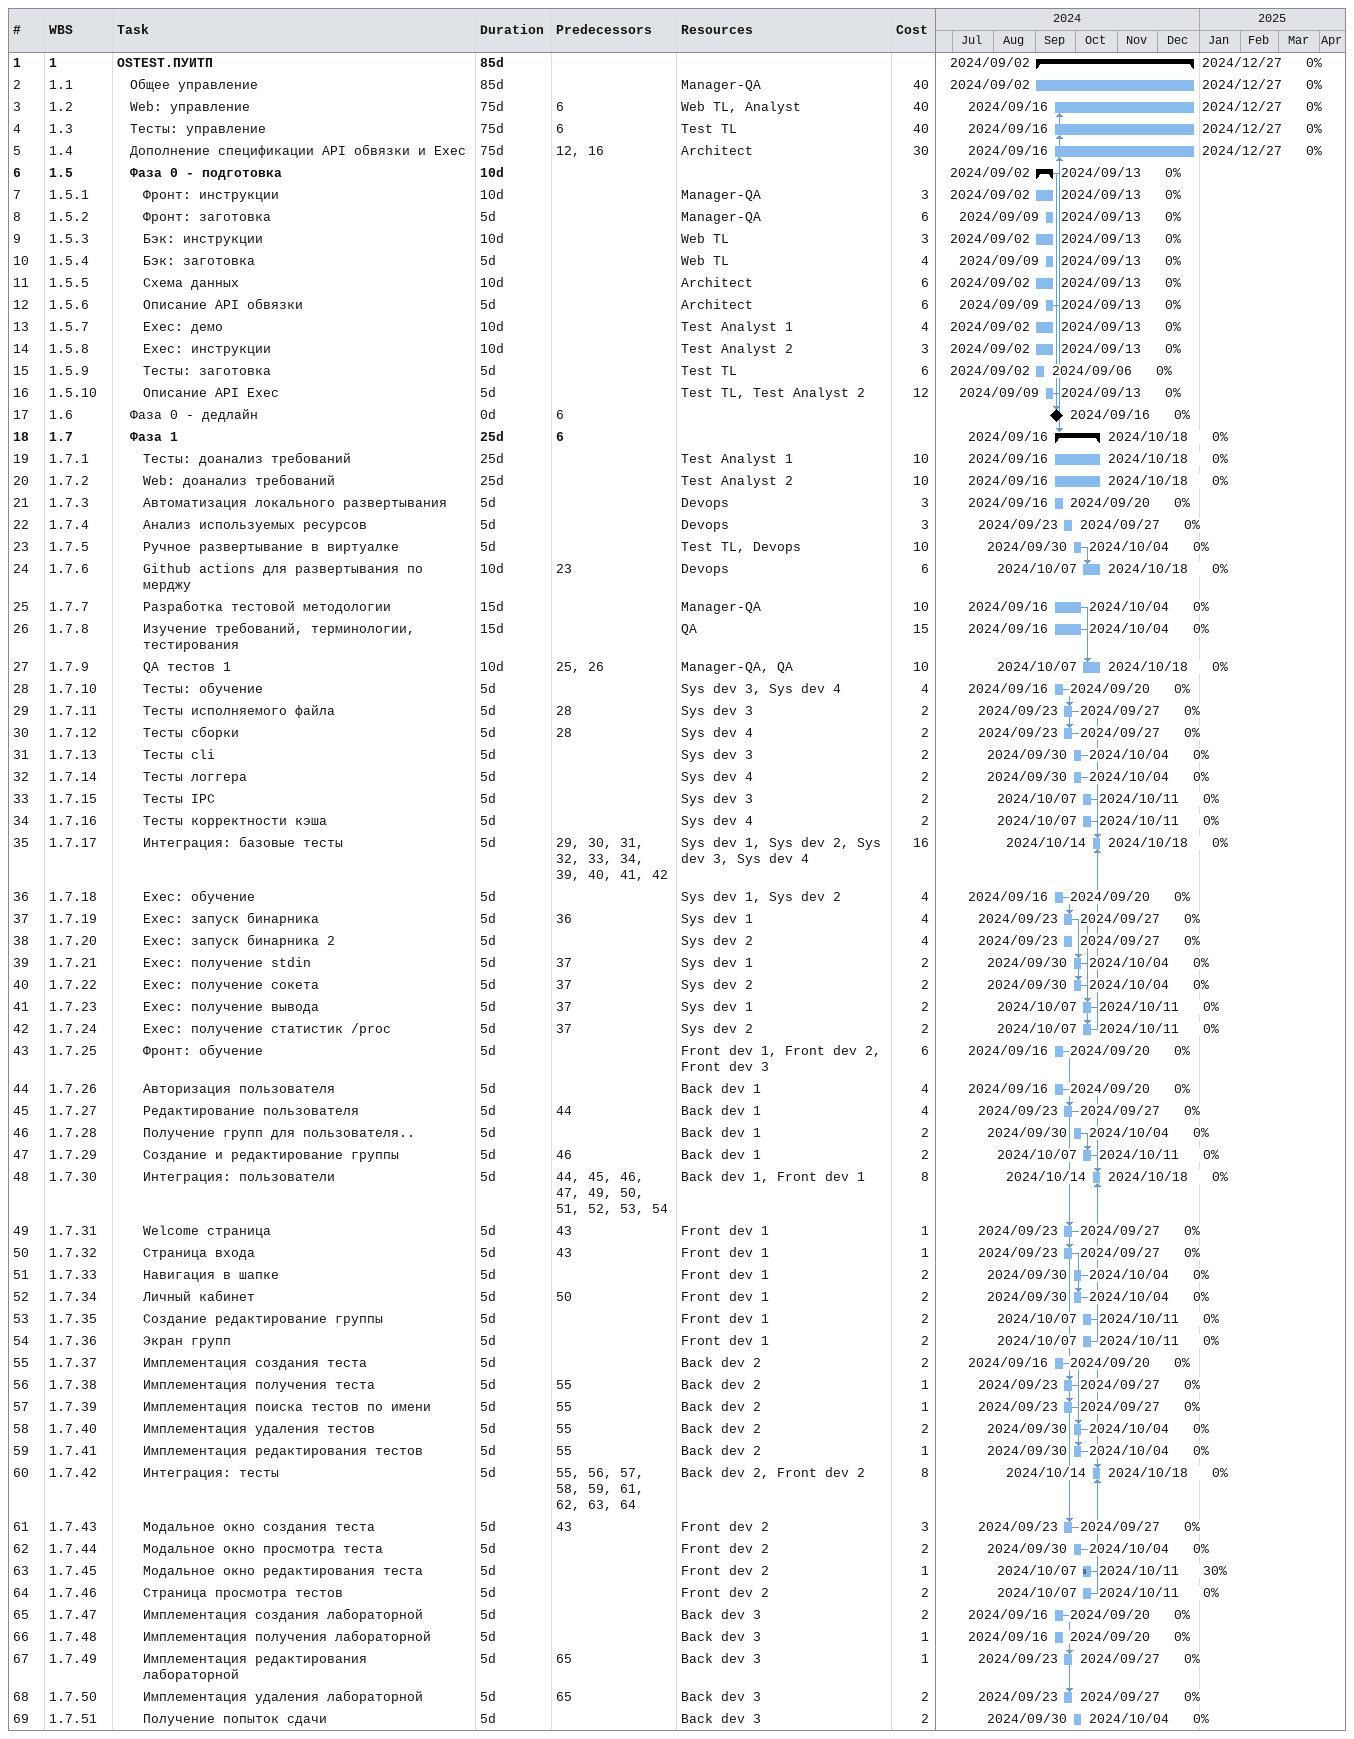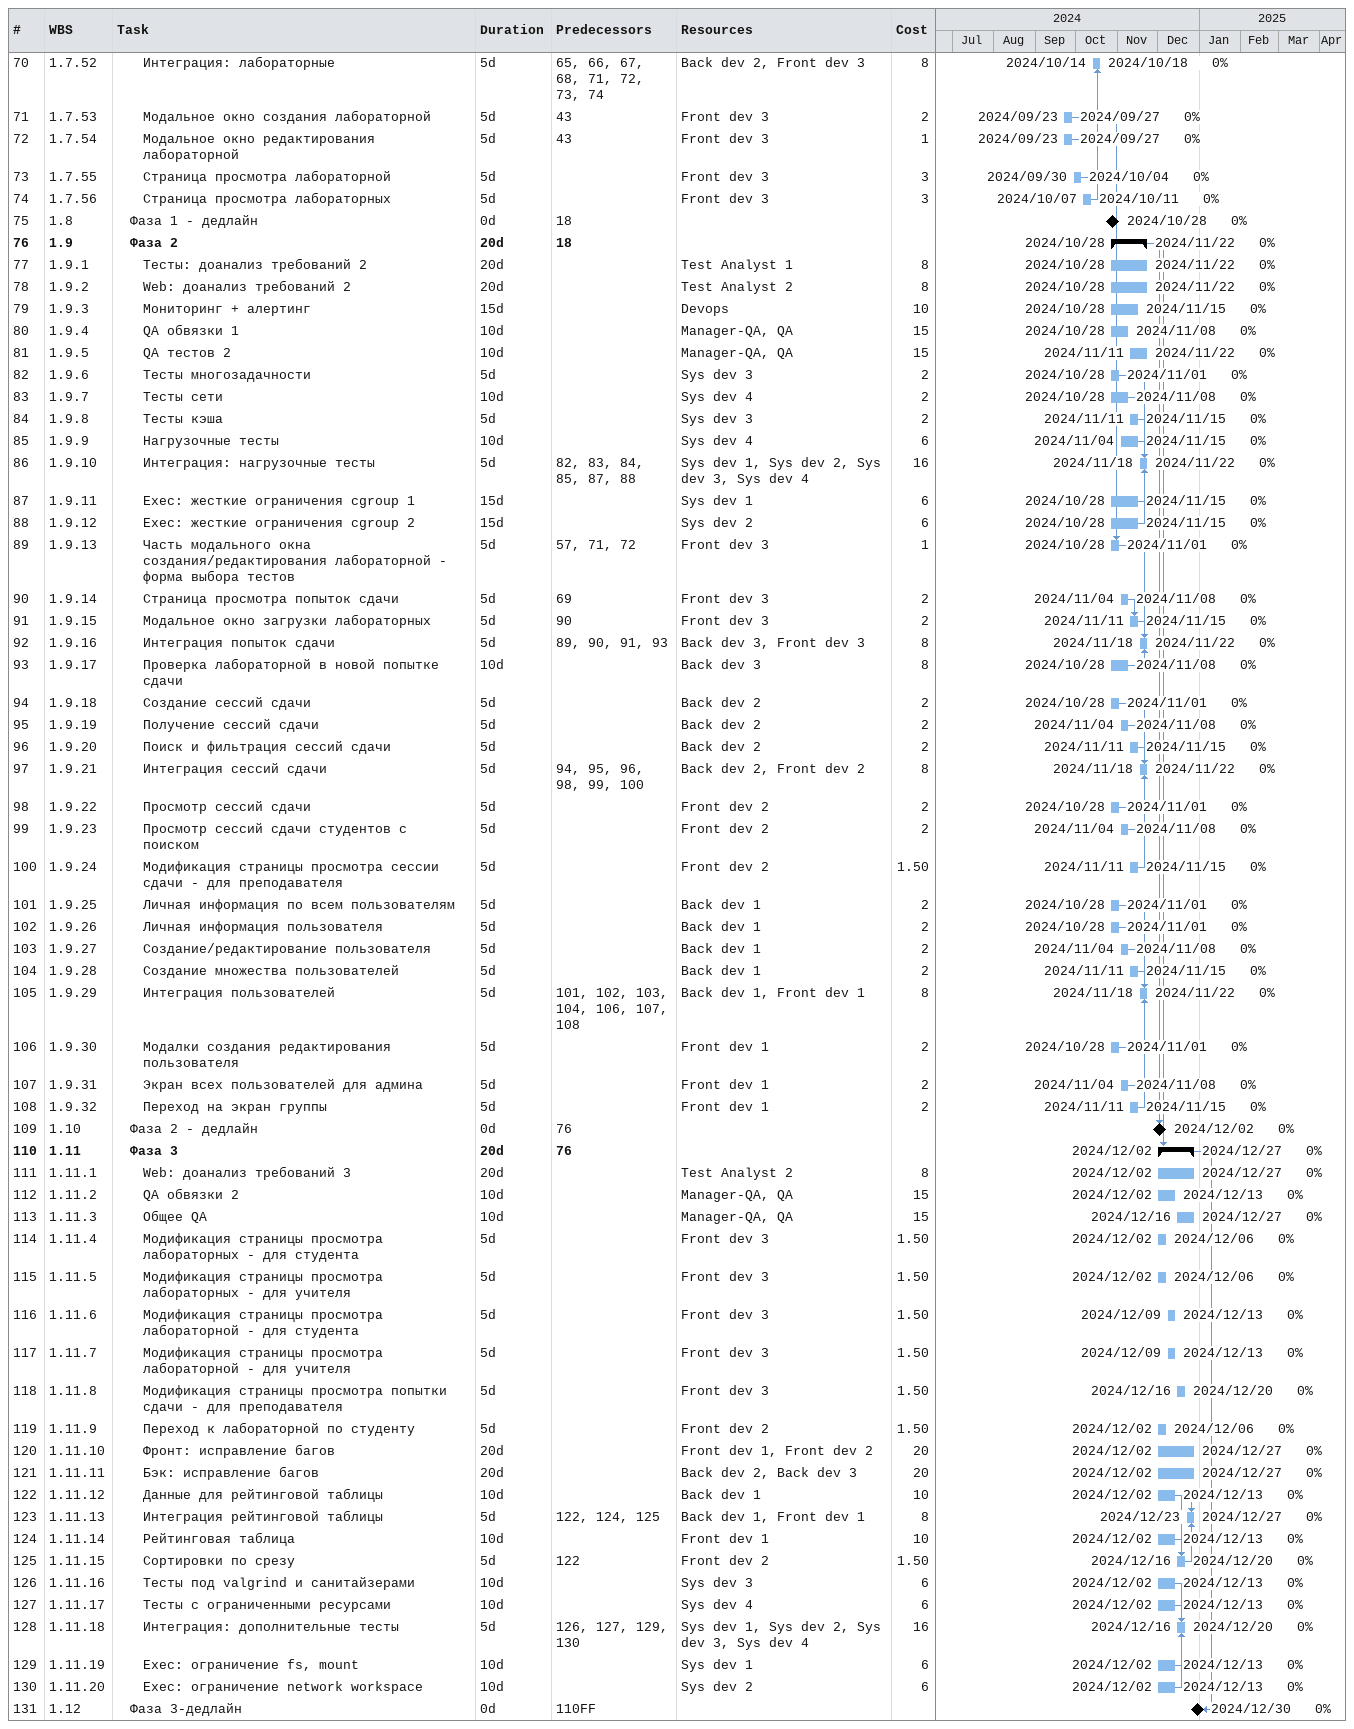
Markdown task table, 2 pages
| ID | WBS | Task | Duration | Start | Finish | Predecessors | Resources | % complete | Cost |
|---|---|---|---|---|---|---|---|---|---|
| 1 | 1 | **OSTEST.ПУИТП** | 85d | 2024-09-02 | 2024-12-27 |  |  | 0 |  |
| 2 | 1.1 | Общее управление | 85d | 2024-09-02 | 2024-12-27 |  | Manager-QA | 0 | 40 |
| 3 | 1.2 | Web: управление | 75d | 2024-09-16 | 2024-12-27 | 6 | Web TL, Analyst | 0 | 40 |
| 4 | 1.3 | Тесты: управление | 75d | 2024-09-16 | 2024-12-27 | 6 | Test TL | 0 | 40 |
| 5 | 1.4 | Дополнение спецификации API обвязки и Exec | 75d | 2024-09-16 | 2024-12-27 | 12, 16 | Architect | 0 | 30 |
| 6 | 1.5 | **Фаза 0 - подготовка** | 10d | 2024-09-02 | 2024-09-13 |  |  | 0 |  |
| 7 | 1.5.1 | Фронт: инструкции | 10d | 2024-09-02 | 2024-09-13 |  | Manager-QA | 0 | 3 |
| 8 | 1.5.2 | Фронт: заготовка | 5d | 2024-09-09 | 2024-09-13 |  | Manager-QA | 0 | 6 |
| 9 | 1.5.3 | Бэк: инструкции | 10d | 2024-09-02 | 2024-09-13 |  | Web TL | 0 | 3 |
| 10 | 1.5.4 | Бэк: заготовка | 5d | 2024-09-09 | 2024-09-13 |  | Web TL | 0 | 4 |
| 11 | 1.5.5 | Схема данных | 10d | 2024-09-02 | 2024-09-13 |  | Architect | 0 | 6 |
| 12 | 1.5.6 | Описание API обвязки | 5d | 2024-09-09 | 2024-09-13 |  | Architect | 0 | 6 |
| 13 | 1.5.7 | Exec: демо | 10d | 2024-09-02 | 2024-09-13 |  | Test Analyst 1 | 0 | 4 |
| 14 | 1.5.8 | Exec: инструкции | 10d | 2024-09-02 | 2024-09-13 |  | Test Analyst 2 | 0 | 3 |
| 15 | 1.5.9 | Тесты: заготовка | 5d | 2024-09-02 | 2024-09-06 |  | Test TL | 0 | 6 |
| 16 | 1.5.10 | Описание API Exec | 5d | 2024-09-09 | 2024-09-13 |  | Test TL, Test Analyst 2 | 0 | 12 |
| 17 | 1.6 | Фаза 0 - дедлайн | 0d | 2024-09-16 | 2024-09-16 | 6 |  | 0 |  |
| 18 | 1.7 | **Фаза 1** | 25d | 2024-09-16 | 2024-10-18 | 6 |  | 0 |  |
| 19 | 1.7.1 | Тесты: доанализ требований | 25d | 2024-09-16 | 2024-10-18 |  | Test Analyst 1 | 0 | 10 |
| 20 | 1.7.2 | Web: доанализ требований | 25d | 2024-09-16 | 2024-10-18 |  | Test Analyst 2 | 0 | 10 |
| 21 | 1.7.3 | Автоматизация локального развертывания | 5d | 2024-09-16 | 2024-09-20 |  | Devops | 0 | 3 |
| 22 | 1.7.4 | Анализ используемых ресурсов | 5d | 2024-09-23 | 2024-09-27 |  | Devops | 0 | 3 |
| 23 | 1.7.5 | Ручное развертывание в виртуалке | 5d | 2024-09-30 | 2024-10-04 |  | Test TL, Devops | 0 | 10 |
| 24 | 1.7.6 | Github actions для развертывания по мерджу | 10d | 2024-10-07 | 2024-10-18 | 23 | Devops | 0 | 6 |
| 25 | 1.7.7 | Разработка тестовой методологии | 15d | 2024-09-16 | 2024-10-04 |  | Manager-QA | 0 | 10 |
| 26 | 1.7.8 | Изучение требований, терминологии, тестирования | 15d | 2024-09-16 | 2024-10-04 |  | QA | 0 | 15 |
| 27 | 1.7.9 | QA тестов 1 | 10d | 2024-10-07 | 2024-10-18 | 25, 26 | Manager-QA, QA | 0 | 10 |
| 28 | 1.7.10 | Тесты: обучение | 5d | 2024-09-16 | 2024-09-20 |  | Sys dev 3, Sys dev 4 | 0 | 4 |
| 29 | 1.7.11 | Тесты исполняемого файла | 5d | 2024-09-23 | 2024-09-27 | 28 | Sys dev 3 | 0 | 2 |
| 30 | 1.7.12 | Тесты сборки | 5d | 2024-09-23 | 2024-09-27 | 28 | Sys dev 4 | 0 | 2 |
| 31 | 1.7.13 | Тесты cli | 5d | 2024-09-30 | 2024-10-04 |  | Sys dev 3 | 0 | 2 |
| 32 | 1.7.14 | Тесты логгера | 5d | 2024-09-30 | 2024-10-04 |  | Sys dev 4 | 0 | 2 |
| 33 | 1.7.15 | Тесты IPC | 5d | 2024-10-07 | 2024-10-11 |  | Sys dev 3 | 0 | 2 |
| 34 | 1.7.16 | Тесты корректности кэша | 5d | 2024-10-07 | 2024-10-11 |  | Sys dev 4 | 0 | 2 |
| 35 | 1.7.17 | Интеграция: базовые тесты | 5d | 2024-10-14 | 2024-10-18 | 29, 30, 31, 32, 33, 34, 39, 40, 41, 42 | Sys dev 1, Sys dev 2, Sys dev 3, Sys dev 4 | 0 | 16 |
| 36 | 1.7.18 | Exec: обучение | 5d | 2024-09-16 | 2024-09-20 |  | Sys dev 1, Sys dev 2 | 0 | 4 |
| 37 | 1.7.19 | Exec: запуск бинарника | 5d | 2024-09-23 | 2024-09-27 | 36 | Sys dev 1 | 0 | 4 |
| 38 | 1.7.20 | Exec: запуск бинарника 2 | 5d | 2024-09-23 | 2024-09-27 |  | Sys dev 2 | 0 | 4 |
| 39 | 1.7.21 | Exec: получение stdin | 5d | 2024-09-30 | 2024-10-04 | 37 | Sys dev 1 | 0 | 2 |
| 40 | 1.7.22 | Exec: получение сокета | 5d | 2024-09-30 | 2024-10-04 | 37 | Sys dev 2 | 0 | 2 |
| 41 | 1.7.23 | Exec: получение вывода | 5d | 2024-10-07 | 2024-10-11 | 37 | Sys dev 1 | 0 | 2 |
| 42 | 1.7.24 | Exec: получение статистик /proc | 5d | 2024-10-07 | 2024-10-11 | 37 | Sys dev 2 | 0 | 2 |
| 43 | 1.7.25 | Фронт: обучение | 5d | 2024-09-16 | 2024-09-20 |  | Front dev 1, Front dev 2, Front dev 3 | 0 | 6 |
| 44 | 1.7.26 | Авторизация пользователя | 5d | 2024-09-16 | 2024-09-20 |  | Back dev 1 | 0 | 4 |
| 45 | 1.7.27 | Редактирование пользователя | 5d | 2024-09-23 | 2024-09-27 | 44 | Back dev 1 | 0 | 4 |
| 46 | 1.7.28 | Получение групп для пользователя.. | 5d | 2024-09-30 | 2024-10-04 |  | Back dev 1 | 0 | 2 |
| 47 | 1.7.29 | Создание и редактирование группы | 5d | 2024-10-07 | 2024-10-11 | 46 | Back dev 1 | 0 | 2 |
| 48 | 1.7.30 | Интеграция: пользователи | 5d | 2024-10-14 | 2024-10-18 | 44, 45, 46, 47, 49, 50, 51, 52, 53, 54 | Back dev 1, Front dev 1 | 0 | 8 |
| 49 | 1.7.31 | Welcome страница | 5d | 2024-09-23 | 2024-09-27 | 43 | Front dev 1 | 0 | 1 |
| 50 | 1.7.32 | Страница входа | 5d | 2024-09-23 | 2024-09-27 | 43 | Front dev 1 | 0 | 1 |
| 51 | 1.7.33 | Навигация в шапке | 5d | 2024-09-30 | 2024-10-04 |  | Front dev 1 | 0 | 2 |
| 52 | 1.7.34 | Личный кабинет | 5d | 2024-09-30 | 2024-10-04 | 50 | Front dev 1 | 0 | 2 |
| 53 | 1.7.35 | Создание редактирование группы | 5d | 2024-10-07 | 2024-10-11 |  | Front dev 1 | 0 | 2 |
| 54 | 1.7.36 | Экран групп | 5d | 2024-10-07 | 2024-10-11 |  | Front dev 1 | 0 | 2 |
| 55 | 1.7.37 | Имплементация создания теста | 5d | 2024-09-16 | 2024-09-20 |  | Back dev 2 | 0 | 2 |
| 56 | 1.7.38 | Имплементация получения теста | 5d | 2024-09-23 | 2024-09-27 | 55 | Back dev 2 | 0 | 1 |
| 57 | 1.7.39 | Имплементация поиска тестов по имени | 5d | 2024-09-23 | 2024-09-27 | 55 | Back dev 2 | 0 | 1 |
| 58 | 1.7.40 | Имплементация удаления тестов | 5d | 2024-09-30 | 2024-10-04 | 55 | Back dev 2 | 0 | 2 |
| 59 | 1.7.41 | Имплементация редактирования тестов | 5d | 2024-09-30 | 2024-10-04 | 55 | Back dev 2 | 0 | 1 |
| 60 | 1.7.42 | Интеграция: тесты | 5d | 2024-10-14 | 2024-10-18 | 55, 56, 57, 58, 59, 61, 62, 63, 64 | Back dev 2, Front dev 2 | 0 | 8 |
| 61 | 1.7.43 | Модальное окно создания теста | 5d | 2024-09-23 | 2024-09-27 | 43 | Front dev 2 | 0 | 3 |
| 62 | 1.7.44 | Модальное окно просмотра теста | 5d | 2024-09-30 | 2024-10-04 |  | Front dev 2 | 0 | 2 |
| 63 | 1.7.45 | Модальное окно редактирования теста | 5d | 2024-10-07 | 2024-10-11 |  | Front dev 2 | 30 | 1 |
| 64 | 1.7.46 | Страница просмотра тестов | 5d | 2024-10-07 | 2024-10-11 |  | Front dev 2 | 0 | 2 |
| 65 | 1.7.47 | Имплементация создания лабораторной | 5d | 2024-09-16 | 2024-09-20 |  | Back dev 3 | 0 | 2 |
| 66 | 1.7.48 | Имплементация получения лабораторной | 5d | 2024-09-16 | 2024-09-20 |  | Back dev 3 | 0 | 1 |
| 67 | 1.7.49 | Имплементация редактирования лабораторной | 5d | 2024-09-23 | 2024-09-27 | 65 | Back dev 3 | 0 | 1 |
| 68 | 1.7.50 | Имплементация удаления лабораторной | 5d | 2024-09-23 | 2024-09-27 | 65 | Back dev 3 | 0 | 2 |
| 69 | 1.7.51 | Получение попыток сдачи | 5d | 2024-09-30 | 2024-10-04 |  | Back dev 3 | 0 | 2 |
| 70 | 1.7.52 | Интеграция: лабораторные | 5d | 2024-10-14 | 2024-10-18 | 65, 66, 67, 68, 71, 72, 73, 74 | Back dev 2, Front dev 3 | 0 | 8 |
| 71 | 1.7.53 | Модальное окно создания лабораторной | 5d | 2024-09-23 | 2024-09-27 | 43 | Front dev 3 | 0 | 2 |
| 72 | 1.7.54 | Модальное окно редактирования лабораторной | 5d | 2024-09-23 | 2024-09-27 | 43 | Front dev 3 | 0 | 1 |
| 73 | 1.7.55 | Страница просмотра лабораторной | 5d | 2024-09-30 | 2024-10-04 |  | Front dev 3 | 0 | 3 |
| 74 | 1.7.56 | Страница просмотра лабораторных | 5d | 2024-10-07 | 2024-10-11 |  | Front dev 3 | 0 | 3 |
| 75 | 1.8 | Фаза 1 - дедлайн | 0d | 2024-10-28 | 2024-10-28 | 18 |  | 0 |  |
| 76 | 1.9 | **Фаза 2** | 20d | 2024-10-28 | 2024-11-22 | 18 |  | 0 |  |
| 77 | 1.9.1 | Тесты: доанализ требований 2 | 20d | 2024-10-28 | 2024-11-22 |  | Test Analyst 1 | 0 | 8 |
| 78 | 1.9.2 | Web: доанализ требований 2 | 20d | 2024-10-28 | 2024-11-22 |  | Test Analyst 2 | 0 | 8 |
| 79 | 1.9.3 | Мониторинг + алертинг | 15d | 2024-10-28 | 2024-11-15 |  | Devops | 0 | 10 |
| 80 | 1.9.4 | QA обвязки 1 | 10d | 2024-10-28 | 2024-11-08 |  | Manager-QA, QA | 0 | 15 |
| 81 | 1.9.5 | QA тестов 2 | 10d | 2024-11-11 | 2024-11-22 |  | Manager-QA, QA | 0 | 15 |
| 82 | 1.9.6 | Тесты многозадачности | 5d | 2024-10-28 | 2024-11-01 |  | Sys dev 3 | 0 | 2 |
| 83 | 1.9.7 | Тесты сети | 10d | 2024-10-28 | 2024-11-08 |  | Sys dev 4 | 0 | 2 |
| 84 | 1.9.8 | Тесты кэша | 5d | 2024-11-11 | 2024-11-15 |  | Sys dev 3 | 0 | 2 |
| 85 | 1.9.9 | Нагрузочные тесты | 10d | 2024-11-04 | 2024-11-15 |  | Sys dev 4 | 0 | 6 |
| 86 | 1.9.10 | Интеграция: нагрузочные тесты | 5d | 2024-11-18 | 2024-11-22 | 82, 83, 84, 85, 87, 88 | Sys dev 1, Sys dev 2, Sys dev 3, Sys dev 4 | 0 | 16 |
| 87 | 1.9.11 | Exec: жесткие ограничения cgroup 1 | 15d | 2024-10-28 | 2024-11-15 |  | Sys dev 1 | 0 | 6 |
| 88 | 1.9.12 | Exec: жесткие ограничения cgroup 2 | 15d | 2024-10-28 | 2024-11-15 |  | Sys dev 2 | 0 | 6 |
| 89 | 1.9.13 | Часть модального окна создания/редактирования лабораторной - форма выбора тестов | 5d | 2024-10-28 | 2024-11-01 | 57, 71, 72 | Front dev 3 | 0 | 1 |
| 90 | 1.9.14 | Страница просмотра попыток сдачи | 5d | 2024-11-04 | 2024-11-08 | 69 | Front dev 3 | 0 | 2 |
| 91 | 1.9.15 | Модальное окно загрузки лабораторных | 5d | 2024-11-11 | 2024-11-15 | 90 | Front dev 3 | 0 | 2 |
| 92 | 1.9.16 | Интеграция попыток сдачи | 5d | 2024-11-18 | 2024-11-22 | 89, 90, 91, 93 | Back dev 3, Front dev 3 | 0 | 8 |
| 93 | 1.9.17 | Проверка лабораторной в новой попытке сдачи | 10d | 2024-10-28 | 2024-11-08 |  | Back dev 3 | 0 | 8 |
| 94 | 1.9.18 | Создание сессий сдачи | 5d | 2024-10-28 | 2024-11-01 |  | Back dev 2 | 0 | 2 |
| 95 | 1.9.19 | Получение сессий сдачи | 5d | 2024-11-04 | 2024-11-08 |  | Back dev 2 | 0 | 2 |
| 96 | 1.9.20 | Поиск и фильтрация сессий сдачи | 5d | 2024-11-11 | 2024-11-15 |  | Back dev 2 | 0 | 2 |
| 97 | 1.9.21 | Интеграция сессий сдачи | 5d | 2024-11-18 | 2024-11-22 | 94, 95, 96, 98, 99, 100 | Back dev 2, Front dev 2 | 0 | 8 |
| 98 | 1.9.22 | Просмотр сессий сдачи | 5d | 2024-10-28 | 2024-11-01 |  | Front dev 2 | 0 | 2 |
| 99 | 1.9.23 | Просмотр сессий сдачи студентов с поиском | 5d | 2024-11-04 | 2024-11-08 |  | Front dev 2 | 0 | 2 |
| 100 | 1.9.24 | Модификация страницы просмотра сессии сдачи - для преподавателя | 5d | 2024-11-11 | 2024-11-15 |  | Front dev 2 | 0 | 1.50 |
| 101 | 1.9.25 | Личная информация по всем пользователям | 5d | 2024-10-28 | 2024-11-01 |  | Back dev 1 | 0 | 2 |
| 102 | 1.9.26 | Личная информация пользователя | 5d | 2024-10-28 | 2024-11-01 |  | Back dev 1 | 0 | 2 |
| 103 | 1.9.27 | Создание/редактирование пользователя | 5d | 2024-11-04 | 2024-11-08 |  | Back dev 1 | 0 | 2 |
| 104 | 1.9.28 | Создание множества пользователей | 5d | 2024-11-11 | 2024-11-15 |  | Back dev 1 | 0 | 2 |
| 105 | 1.9.29 | Интеграция пользователей | 5d | 2024-11-18 | 2024-11-22 | 101, 102, 103, 104, 106, 107, 108 | Back dev 1, Front dev 1 | 0 | 8 |
| 106 | 1.9.30 | Модалки создания редактирования пользователя | 5d | 2024-10-28 | 2024-11-01 |  | Front dev 1 | 0 | 2 |
| 107 | 1.9.31 | Экран всех пользователей для админа | 5d | 2024-11-04 | 2024-11-08 |  | Front dev 1 | 0 | 2 |
| 108 | 1.9.32 | Переход на экран группы | 5d | 2024-11-11 | 2024-11-15 |  | Front dev 1 | 0 | 2 |
| 109 | 1.10 | Фаза 2 - дедлайн | 0d | 2024-12-02 | 2024-12-02 | 76 |  | 0 |  |
| 110 | 1.11 | **Фаза 3** | 20d | 2024-12-02 | 2024-12-27 | 76 |  | 0 |  |
| 111 | 1.11.1 | Web: доанализ требований 3 | 20d | 2024-12-02 | 2024-12-27 |  | Test Analyst 2 | 0 | 8 |
| 112 | 1.11.2 | QA обвязки 2 | 10d | 2024-12-02 | 2024-12-13 |  | Manager-QA, QA | 0 | 15 |
| 113 | 1.11.3 | Общее QA | 10d | 2024-12-16 | 2024-12-27 |  | Manager-QA, QA | 0 | 15 |
| 114 | 1.11.4 | Модификация страницы просмотра лабораторных - для студента | 5d | 2024-12-02 | 2024-12-06 |  | Front dev 3 | 0 | 1.50 |
| 115 | 1.11.5 | Модификация страницы просмотра лабораторных - для учителя | 5d | 2024-12-02 | 2024-12-06 |  | Front dev 3 | 0 | 1.50 |
| 116 | 1.11.6 | Модификация страницы просмотра лабораторной - для студента | 5d | 2024-12-09 | 2024-12-13 |  | Front dev 3 | 0 | 1.50 |
| 117 | 1.11.7 | Модификация страницы просмотра лабораторной - для учителя | 5d | 2024-12-09 | 2024-12-13 |  | Front dev 3 | 0 | 1.50 |
| 118 | 1.11.8 | Модификация страницы просмотра попытки сдачи - для преподавателя | 5d | 2024-12-16 | 2024-12-20 |  | Front dev 3 | 0 | 1.50 |
| 119 | 1.11.9 | Переход к лабораторной по студенту | 5d | 2024-12-02 | 2024-12-06 |  | Front dev 2 | 0 | 1.50 |
| 120 | 1.11.10 | Фронт: исправление багов | 20d | 2024-12-02 | 2024-12-27 |  | Front dev 1, Front dev 2 | 0 | 20 |
| 121 | 1.11.11 | Бэк: исправление багов | 20d | 2024-12-02 | 2024-12-27 |  | Back dev 2, Back dev 3 | 0 | 20 |
| 122 | 1.11.12 | Данные для рейтинговой таблицы | 10d | 2024-12-02 | 2024-12-13 |  | Back dev 1 | 0 | 10 |
| 123 | 1.11.13 | Интеграция рейтинговой таблицы | 5d | 2024-12-23 | 2024-12-27 | 122, 124, 125 | Back dev 1, Front dev 1 | 0 | 8 |
| 124 | 1.11.14 | Рейтинговая таблица | 10d | 2024-12-02 | 2024-12-13 |  | Front dev 1 | 0 | 10 |
| 125 | 1.11.15 | Сортировки по срезу | 5d | 2024-12-16 | 2024-12-20 | 122 | Front dev 2 | 0 | 1.50 |
| 126 | 1.11.16 | Тесты под valgrind и санитайзерами | 10d | 2024-12-02 | 2024-12-13 |  | Sys dev 3 | 0 | 6 |
| 127 | 1.11.17 | Тесты с ограниченными ресурсами | 10d | 2024-12-02 | 2024-12-13 |  | Sys dev 4 | 0 | 6 |
| 128 | 1.11.18 | Интеграция: дополнительные тесты | 5d | 2024-12-16 | 2024-12-20 | 126, 127, 129, 130 | Sys dev 1, Sys dev 2, Sys dev 3, Sys dev 4 | 0 | 16 |
| 129 | 1.11.19 | Exec: ограничение fs, mount | 10d | 2024-12-02 | 2024-12-13 |  | Sys dev 1 | 0 | 6 |
| 130 | 1.11.20 | Exec: ограничение network workspace | 10d | 2024-12-02 | 2024-12-13 |  | Sys dev 2 | 0 | 6 |
| 131 | 1.12 | Фаза 3-дедлайн | 0d | 2024-12-30 | 2024-12-30 | 110FF |  | 0 |  |
